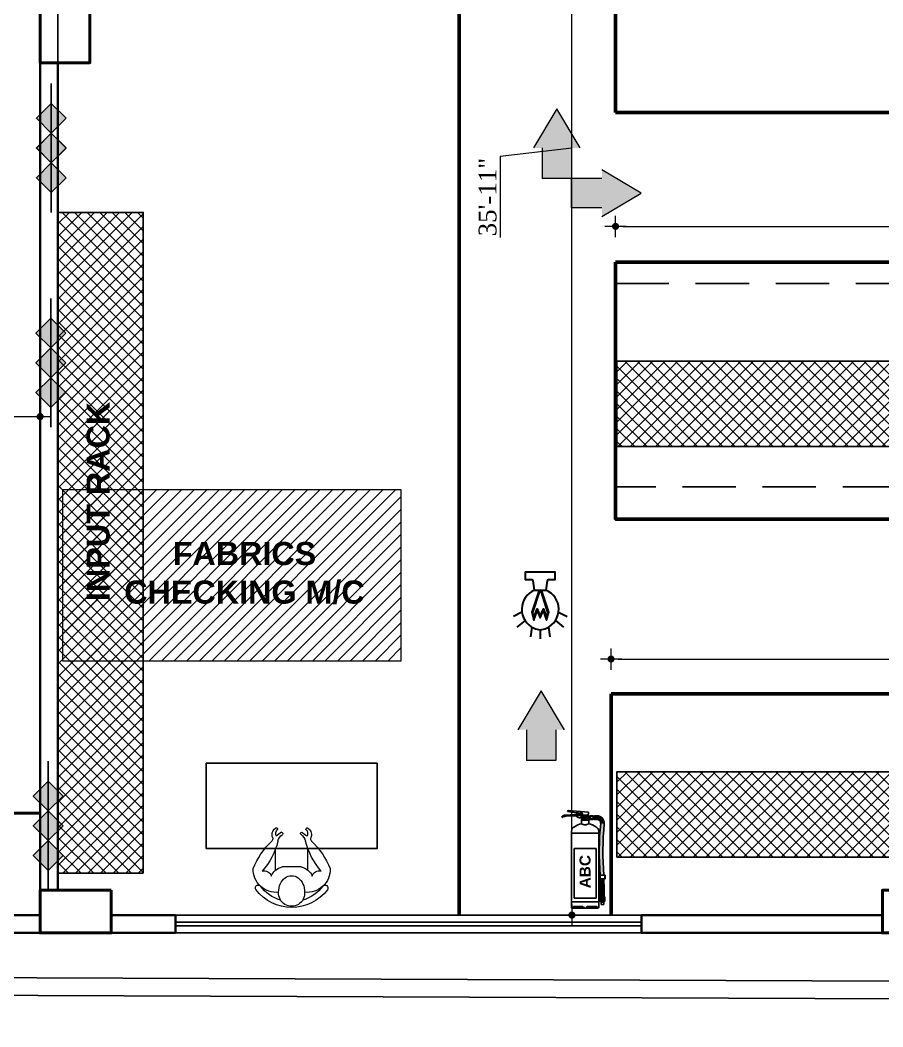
# Model space of a CAD drawing. Header units: inches. Extents: x -250485 to 735580, y -140410 to 288049.
# Drawn here: x 22420.6 to 22663.1, y 21187.9 to 21470.8 of the extents above; entities that cross this region are included whole.
import ezdxf

# ---------------------------------------------------------------- set-up
doc = ezdxf.new("R2010")
doc.units = ezdxf.units.IN
doc.header["$MEASUREMENT"] = 0
doc.header["$PDMODE"] = 35
doc.linetypes.add('DASHED', pattern=[0.75, 0.5, -0.25])
doc.layers.get('0').update_dxf_attribs({"lineweight": 0})
doc.layers.get('Defpoints').update_dxf_attribs({"lineweight": 0})
for name, color, linetype in [('A circulation', 7, 'DASHED'), ('A Furniture', 7, 'Continuous'), ('A site line', 7, 'Continuous'), ('fire rated wall', 7, 'Continuous'), ('FIREACC', 30, 'Continuous'), ('OUTSIDE', 253, 'Continuous')]:
    doc.layers.add(name, color=color, linetype=linetype)
for name, color, linetype, lineweight in [('A column', 106, 'Continuous', 40), ('A WALL', 7, 'Continuous', 35), ('Column Hatch', 66, 'Continuous', 0), ('DIM_WORKING', 7, 'Continuous', 0), ('Emergency Light', 251, 'Continuous', 15), ('evacuation plan', 162, 'Continuous', 13), ('Layer1', 134, 'Continuous', 0), ('MAN', 215, 'Continuous', 0), ('sheet', 7, 'Continuous', 15), ('wall', 7, 'Continuous', 0), ('WALL (I)', 7, 'Continuous', 0), ('window', 140, 'Continuous', 0)]:
    doc.layers.add(name, color=color, linetype=linetype, lineweight=lineweight)
doc.styles.add('REG', font='times.ttf')
doc.styles.get("Standard").update_dxf_attribs({"font": 'arialbd.ttf', "height": 24})
doc.dimstyles.new('Dim-Pres', dxfattribs={"dimtxt": 5.5, "dimasz": 2, "dimexe": 1.5, "dimexo": 1.5, "dimgap": 1, "dimtad": 3, "dimdec": 0, "dimzin": 3, "dimdsep": 46, "dimlunit": 4, "dimtxsty": 'REG', "dimblk": 'point', "dimcen": 2, "dimclrd": 256, "dimclre": 256, "dimclrt": 7, "dimadec": 0, "dimazin": 0, "dimtfac": 0.75, "dimtdec": 0, "dimtmove": 1, "dimatfit": 3, "dimldrblk": 'point', "dimfxl": 0, "dimtolj": 1, "dimtzin": 0, "dimlwd": -1, "dimlwe": -1, "dimarcsym": 1})

# ---------------------------------------------------------------- blocks, each defined once
blk = doc.blocks.new('A$C0A385B62')
at = {"layer": 'MAN'}
for p, q in [((12.8, 13.8), (5.25, 13.8)), ((5.25, 8.74), (5.25, 13.8)), ((12.8, 8.74), (12.8, 13.8)), ((6.78, 9.5), (11.27, 9.5))]:
    blk.add_line(p, q, dxfattribs=at)
for centre, major_axis, ratio, start_param, end_param in [((6.29, 17.03), (1.33, -1.33), 1, 3.011756, 4.336791), ((5.39, 18.34), (0.213, 0.213), 1, -0.990366, 1.743844), ((6.72, 17.29), (1.01, 1.01), 1, 1.590737, 2.798433), ((3.04, 20.88), (3.42, 3.42), 1, 4.442782, 4.759624), ((8.74, 14.62), (2.19, -2.19), 1, 3.016096, 3.635716), ((6.68, 17.32), (0.22, -0.22), 1, 6.040082, 8.853084), ((11.37, 17.32), (0.22, 0.22), 1, 0.571694, 3.384696), ((9.31, 14.62), (2.19, 2.19), 1, -0.494124, 0.125496), ((53.03, 68.46), (46.44, -46.44), 1, 4.811956, 4.835194), ((12.66, 18.34), (0.213, -0.213), 1, 1.397749, 4.131959), ((11.33, 17.29), (1.01, 1.01), 1, -1.227636, -0.01994), ((11.76, 17.03), (1.33, 1.33), 1, -1.195198, 0.129837), ((16.26, 2.74), (12.33, 12.33), 1, 1.534761, 1.981495), ((-10.84, 19.76), (12.13, 12.13), 1, -1.500161, -1.035997), ((3.52, 16.15), (0.744, -0.744), 1, 0.12019, 0.903179), ((28.88, 19.76), (12.13, 12.13), 1, 2.606793, 3.070957), ((14.53, 16.15), (0.744, 0.744), 1, 2.238414, 3.021402), ((1.82, 2.74), (12.33, 12.33), 1, -0.410698, 0.036036), ((7.56, 5.99), (2.55, 2.55), 1, 1.002801, 1.964608), ((10.49, 5.99), (2.55, 2.55), 1, -0.393812, 0.567995), ((5.41, 8.93), (3.82, -3.82), 1, 3.892704, 5.607304), ((2.59, 6.86), (1.22, 1.22), 1, -0.491791, 1.062111), ((9.04, 3.6), (0, 3.84), 0.793116, 4.700072, 7.865366), ((12.64, 8.93), (3.82, 3.82), 1, 3.82371, 5.532074), ((15.46, 6.86), (1.22, -1.22), 1, 2.079482, 3.633383), ((1.21, 4.56), (0.486, -0.486), 1, 1.452986, 4.552069), ((9.06, 10.51), (6.48, -6.48), 1, 4.573278, 5.207423), ((9.03, 10.51), (6.48, -6.48), 1, 5.787108, 6.421253), ((16.87, 4.58), (0.475, 0.475), 1, -1.432729, 1.708864), ((9.03, 10.51), (7.43, 7.43), 1, 3.004593, 4.850456), ((9.04, 3.33), (2.16, -2.16), 1, 3.851468, 7.14293)]:
    blk.add_ellipse(centre, major_axis=major_axis, ratio=ratio, start_param=start_param, end_param=end_param, dxfattribs=at)
blk = doc.blocks.new('A$C16DB04AD')
at = {"layer": 'Emergency Light', "color": 154, "lineweight": 30}
for p, q in [((-6.54, -14.39), (-9.59, -15.98)), ((-5.43, -17.4), (-8.33, -19.77)), ((5.43, -17.4), (8.33, -19.77)), ((6.54, -14.39), (9.59, -15.98)), ((-2.95, -19.78), (-3.46, -23.22)), ((0, -20.7), (0, -24)), ((2.95, -19.78), (3.46, -23.22))]:
    blk.add_line(p, q, dxfattribs=at)
blk.add_lwpolyline([(-2, -6.57), (-2.49, -3.28, 0.371278), (-2.94, -2.89), (-5.25, -2.89), (-5.25, 0), (5.25, 0), (5.25, -2.89), (2.94, -2.89, 0.371278), (2.49, -3.28), (2, -6.57)], format="xyb", dxfattribs=at)
at = {"layer": 'Emergency Light', "color": 1, "lineweight": 30}
blk.add_lwpolyline([(-0.43, -6.57), (-3.01, -14.48), (-2.28, -17.27), (-1.1, -13.91), (0, -16.5), (1.1, -13.91), (2.28, -17.27), (3.01, -14.48), (0.43, -6.57)], dxfattribs=at)
blk.add_lwpolyline([(0.43, -7.28, 0.690361), (-0.43, -7.28), (-2.75, -14.5), (-2.25, -16.42), (-1.12, -13.21), (0, -15.86), (1.12, -13.21), (2.25, -16.42), (2.75, -14.5), (0.43, -7.28)], format="xyb", dxfattribs=at)
at = {"layer": 'Emergency Light', "color": 154, "lineweight": 30}
blk.add_lwpolyline([(-2.02, -6.58), (2, -6.57)], dxfattribs=at)
for centre, radius, start, end in [((0.78, -13.41), 7.38, 112.0671, 245.9767), ((-0.78, -13.41), 7.38, 294.0233, 67.9329), ((0, -15.96), 4.74, 241.9689, 298.0311)]:
    blk.add_arc(centre, radius, start, end, dxfattribs=at)
blk = doc.blocks.new('hfev')
at = {"layer": 'evacuation plan'}
h = blk.add_hatch(color=60, dxfattribs=at)
h.dxf.hatch_style = 1
h.paths.add_polyline_path([(40299.06, 13041.14), (40287.18, 13021.16), (40310.94, 13021.16)])
h.paths.add_polyline_path([(40306.54, 13021.16), (40291.58, 13021.16), (40291.58, 13005.53), (40306.54, 13005.53)])
at = {"layer": 'evacuation plan', "color": 9, "true_color": 0xafd9aa}
for p, q in [((40287.18, 13021.16), (40299.06, 13041.14)), ((40299.06, 13041.14), (40310.94, 13021.16)), ((40291.58, 13021.16), (40291.58, 13005.53)), ((40306.54, 13021.16), (40306.54, 13005.53)), ((40291.58, 13005.53), (40306.54, 13005.53))]:
    blk.add_line(p, q, dxfattribs=at)
blk = doc.blocks.new('*U196')
at = {"layer": 'OUTSIDE', "linetype": 'Continuous'}
for points in [[(-85.3, 498), (-100.1, 481.8), (-46.6, 485.8)], [(-64.2, 504), (-85.3, 498), (-52.4, 503.4)], [(-52.4, 503.4), (-85.3, 498), (-46.6, 502.2)], [(-43.2, 502.2), (-85.3, 498), (-43.2, 485.8)], [(-85.3, 498), (-43.2, 502.2), (-46.6, 502.2)], [(-85.3, 498), (-46.6, 485.8), (-43.2, 485.8)], [(-52.4, 503.4), (-58.3, 504), (-64.2, 504)], [(-100.1, 481.8), (-104.2, 460.2), (-78.9, 477.6)], [(-78.9, 477.6), (-104.2, 460.2), (-84.3, 462.4)], [(-84.3, 462.4), (-104.2, 460.2), (-76.6, 321.2)], [(-104.2, 460.2), (-96.6, 320.1), (-76.6, 321.2)], [(-46.6, 485.8), (-100.1, 481.8), (-64, 484)], [(-64, 484), (-100.1, 481.8), (-78.9, 477.6)], [(-46.6, 485.8), (-64, 484), (-52.4, 484.6)], [(-52.4, 484.6), (-64, 484), (-58.3, 484)], [(-96.6, 320.1), (-102.4, 180), (-82.5, 180)], [(-76.6, 321.2), (-96.6, 320.1), (-82.5, 180)], [(-102.8, 111), (-104.2, 62), (-84.2, 62)], [(-82, 160), (-102.8, 111), (-82.8, 111)], [(-102, 160), (-102.8, 111), (-82, 160)], [(-82.8, 111), (-102.8, 111), (-84.2, 62)]]:
    blk.add_solid(points, dxfattribs=at)
blk = doc.blocks.new('*U195')
at = {"layer": 'OUTSIDE', "linetype": 'Continuous'}
for points in [[(0.4, 499.9), (0, 488.3), (0.9, 485.5)], [(0.8, 499.9), (0.4, 499.9), (0.9, 485.5)], [(0.9, 499.9), (0.8, 499.9), (0.9, 485.5)], [(0.9, 499.9), (0.9, 485.5), (1.7, 488.3)], [(1.2, 499.9), (0.9, 499.9), (1.7, 488.3)], [(0, 488.3), (-0.7, 487.2), (0.9, 485.5)], [(-0.7, 487.2), (-0.3, 486), (0.9, 485.5)], [(1.7, 488.3), (0.9, 485.5), (2.4, 487.2)], [(2.4, 487.2), (0.9, 485.5), (2, 486)]]:
    blk.add_solid(points, dxfattribs=at)
blk = doc.blocks.new('ABC')
at = {"layer": 'FIREACC', "color": 11}
for p, q in [((-39154.2, 31706.6), (-39205.4, 31703.9)), ((-39151.6, 31714.1), (-39192.8, 31719.9)), ((-39100.5, 31717.2), (-39188.6, 31723.6)), ((-39133.8, 31707.7), (-39153.8, 31706.7)), ((-39135.7, 31711.8), (-39151.1, 31714)), ((-39133.7, 31709.3), (-39133.9, 31706.3)), ((-39126.8, 31704), (-39131.4, 31703.7)), ((-39105.9, 31705.1), (-39126.3, 31704)), ((-39106, 31703.5), (-39105.9, 31705.1)), ((-39102.2, 31701.2), (-39101.8, 31707.1)), ((-39100.5, 31717.2), (-39101.7, 31701.2)), ((-39153.3, 31701.1), (-39200, 31699.5)), ((-39127.3, 31701.9), (-39152.9, 31701.1)), ((-39099.5, 31682), (-39131.5, 31682)), ((-39131.5, 31682), (-39131.5, 31666)), ((-39100.3, 31685.2), (-39130.7, 31685.2)), ((-39130.7, 31683.6), (-39130.7, 31682)), ((-39100.3, 31683.6), (-39130.7, 31683.6)), ((-39129.4, 31697.8), (-39129.4, 31701.2)), ((-39129.4, 31701.2), (-39127.5, 31701.2)), ((-39129.4, 31685.2), (-39129.4, 31697.1)), ((-39127, 31701.2), (-39101.6, 31701.2)), ((-39105.9, 31702.6), (-39126.8, 31701.9)), ((-39101.6, 31685.2), (-39101.6, 31701.2)), ((-39100.3, 31683.6), (-39100.3, 31682)), ((-39099.5, 31682), (-39099.5, 31666)), ((-39175.5, 31633.6), (-39175.5, 31300.6)), ((-39055.5, 31633.6), (-39055.5, 31300.6)), ((-39128.8, 31305.6), (-39163.6, 31305.6)), ((-39102.2, 31305.6), (-39066.5, 31305.6))]:
    blk.add_line(p, q, dxfattribs=at)
for centre, radius in [((-39104.1, 31703.3), 0.818), ((-39115.5, 31693.2), 8), ((-39115.5, 31693.2), 7.11)]:
    blk.add_circle(centre, radius, dxfattribs=at)
for centre, radius, start, end in [((-39201.9, 31687.7), 16.6, 102.0731, 158.0787), ((-39188.8, 31719.6), 4, 85.8388, 175.8388), ((-39136.1, 31709.5), 2.4, 355.8388, 82.0095), ((-39131.5, 31706.1), 2.4, 175.8388, 273.0799), ((-39104.1, 31703.3), 1.96, 175.8388, 355.8388), ((-39195.2, 31655.6), 44.2, 96.1934, 120.0254), ((-39115, 31581.1), 86.5, 100.9999, 123.208), ((-39130.7, 31684.4), 0.8, 90, 270), ((-39100.3, 31684.4), 0.8, 270, 90), ((-39116, 31581.1), 86.5, 56.792, 79.0001), ((-39149.4, 31630.6), 26.3, 119.5311, 173.3898), ((-39081.6, 31630.6), 26.3, 6.6102, 60.4689), ((-39171.3, 31302.3), 4.51, 202.0814, 252.7663), ((-39172.9, 31302.4), 4.45, 276.3773, 340.9868), ((-39160, 31298.3), 9.06, 135.2683, 162.981), ((-39164, 31301.8), 3.74, 83.2574, 130.4174), ((-39128.4, 31298.8), 6.79, 39.6417, 93.3999), ((-39115.8, 31305.7), 7.75, 199.8006, 272.52), ((-39115.2, 31305.7), 7.75, 267.48, 340.1994), ((-39102.6, 31298.8), 6.79, 86.6001, 140.3583), ((-39067, 31301.8), 3.74, 49.5826, 96.7426), ((-39071, 31298.3), 9.06, 17.019, 44.7317), ((-39058.1, 31302.4), 4.45, 199.0132, 263.6227), ((-39059.7, 31302.3), 4.51, 287.2337, 337.9186)]:
    blk.add_arc(centre, radius, start, end, dxfattribs=at)
at = {"layer": 'OUTSIDE', "color": 11}
for p, q in [((-39125.1, 31706.4), (-39126.9, 31706.4)), ((-39126.9, 31705.7), (-39125.1, 31705.7)), ((-39118.4, 31695), (-39120.3, 31696.2)), ((-39116.2, 31689.4), (-39118.2, 31699.8)), ((-39115.8, 31697.9), (-39116.2, 31688.6)), ((-39115.8, 31697.9), (-39115.5, 31697.9)), ((-39115.8, 31697.9), (-39115.5, 31697.9)), ((-39115.1, 31697.9), (-39115.5, 31697.9)), ((-39115.1, 31697.9), (-39114.8, 31688.6)), ((-39114.8, 31689.4), (-39112.8, 31699.8)), ((-39112.6, 31695), (-39110.7, 31696.2)), ((-39101.7, 31701.2), (-39102.2, 31701.2)), ((-39096.3, 31699.5), (-39101.6, 31699.5)), ((-39096.3, 31695.5), (-39101.6, 31695.5)), ((-39096.3, 31690.9), (-39101.6, 31690.9)), ((-39096.3, 31686.9), (-39101.6, 31686.9)), ((-39096.3, 31699.5), (-39096.3, 31686.9)), ((-39080.4, 31698.9), (-39092, 31698.9)), ((-39080.3, 31697.8), (-39092, 31697.8)), ((-39080.3, 31688.6), (-39092, 31688.6)), ((-39080.4, 31687.5), (-39092, 31687.5)), ((-39080.3, 31701.2), (-39091.7, 31701.2)), ((-39080.3, 31685.2), (-39091.7, 31685.2)), ((-39080.3, 31701.2), (-39080.3, 31685.2)), ((-39080.2, 31686.6), (-39077.6, 31686.6)), ((-39063.4, 31685.2), (-39068.2, 31685.2)), ((-39055.5, 31626), (-39175.5, 31626)), ((-39055.5, 31326), (-39175.5, 31326)), ((-39058.3, 31298), (-39172.7, 31298))]:
    blk.add_line(p, q, dxfattribs=at)
at = {"layer": 'OUTSIDE', "color": 1}
for p, q in [((-39080.2, 31699.8), (-39077.6, 31699.8)), ((-39063.4, 31701.2), (-39068.2, 31701.2)), ((-39163.5, 31341.8), (-39163.5, 31557.8)), ((-39163.5, 31557.8), (-39067.5, 31557.8)), ((-39067.5, 31557.8), (-39067.5, 31341.8)), ((-39055.5, 31442), (-39027.5, 31442)), ((-39049.5, 31442), (-39049.5, 31426)), ((-39029.6, 31442), (-39029.6, 31426)), ((-39027.5, 31442), (-39027.5, 31426)), ((-39055.5, 31426), (-39027.5, 31426)), ((-39067.5, 31341.8), (-39163.5, 31341.8)), ((-39049, 31347.6), (-39049, 31346)), ((-39049, 31347.6), (-39029.8, 31347.6)), ((-39048.6, 31346), (-39049, 31346)), ((-39049, 31346), (-39049, 31328)), ((-39048.6, 31345.9), (-39048.6, 31328)), ((-39047.4, 31326), (-39031.4, 31326)), ((-39046.2, 31325), (-39046.2, 31326)), ((-39032.6, 31325), (-39046.2, 31325)), ((-39043.3, 31346), (-39045.7, 31346)), ((-39045.7, 31345.9), (-39045.7, 31328)), ((-39045.7, 31325), (-39045.7, 31314)), ((-39033.2, 31324.1), (-39045.7, 31324.1)), ((-39045.7, 31314), (-39033.2, 31314)), ((-39043.3, 31345.9), (-39043.3, 31328)), ((-39040.6, 31326), (-39040.6, 31346)), ((-39040.6, 31326), (-39040.6, 31346)), ((-39040.6, 31346), (-39038.2, 31346)), ((-39038.2, 31326), (-39038.2, 31346)), ((-39035.6, 31346), (-39033.2, 31346)), ((-39035.6, 31345.9), (-39035.6, 31328)), ((-39033.2, 31345.9), (-39033.2, 31328)), ((-39033.2, 31325), (-39033.2, 31314)), ((-39032.6, 31325), (-39032.6, 31326)), ((-39030.3, 31346), (-39029.8, 31346)), ((-39030.3, 31345.9), (-39030.3, 31328)), ((-39029.8, 31347.6), (-39029.8, 31346)), ((-39029.8, 31346), (-39029.8, 31328))]:
    blk.add_line(p, q, dxfattribs=at)
at = {"layer": 'OUTSIDE', "color": 11}
for centre, radius, start, end in [((-39140.2, 31705.9), 14, 1.7796, 358.9745), ((-39140.2, 31705.9), 13.6, 1.8369, 358.9415), ((-39126.9, 31706), 0.343, 90, 270), ((-39125.1, 31706), 0.343, 270, 90), ((-39118, 31687.9), 25.7, 238.3845, 275.6038), ((-39115.5, 31693.2), 5.65, 115.6308, 148.0837), ((-39115.5, 31693.2), 3.41, 125.5003, 148.0837), ((-39115.5, 31687.6), 1.22, 124.1991, 55.3937), ((-39113.4, 31689.8), 27.6, 265.6954, 300.3163), ((-39115.5, 31693.2), 3.41, 31.9163, 54.4997), ((-39115.5, 31693.2), 5.65, 31.9163, 64.3692), ((-39091.5, 31693.8), 7.45, 91.1883, 129.7873), ((-39091.5, 31692.6), 7.45, 230.2127, 268.8117), ((-39089.6, 31693.2), 5.13, 117.4534, 242.5466), ((-39091.9, 31700.9), 1.98, 181.0474, 268.0119), ((-39091.9, 31685.5), 1.98, 91.9881, 178.9526), ((-39066.2, 31730.2), 45.1, 255.4552, 267.5164), ((-39063.5, 31669), 32.2, 354.9737, 89.8444), ((-39063.5, 31669), 16.2, 356.2273, 89.6749), ((-37883.4, 31547.2), 1170.2, 174.0773, 185.1556)]:
    blk.add_arc(centre, radius, start, end, dxfattribs=at)
at = {"layer": 'OUTSIDE', "color": 1}
for centre, radius, start, end in [((-39066.2, 31656.2), 45.1, 92.4836, 104.5448), ((-37872.2, 31546.6), 1165.4, 174.1113, 185.1494), ((-35847.1, 31458.9), 3202.3, 180.5894, 181.9925), ((-35847.1, 31458.9), 3186.3, 180.5923, 182.0025), ((-39046.1, 31328.7), 2.97, 192.2541, 244.019), ((-39045.7, 31328.7), 2.97, 192.2541, 244.019), ((-39042.8, 31328.7), 2.97, 192.2541, 244.019), ((-39040.4, 31328.7), 2.97, 192.2541, 244.019), ((-39038.5, 31328.7), 2.97, 295.981, 347.7459), ((-39036.1, 31328.7), 2.97, 295.981, 347.7459), ((-39033.2, 31328.7), 2.97, 295.981, 347.7459), ((-39032.7, 31328.7), 2.97, 295.981, 347.7459)]:
    blk.add_arc(centre, radius, start, end, dxfattribs=at)
at = {"layer": 'OUTSIDE', "color": 11, "linetype": 'Continuous', "xscale": -0.8000000000029104, "yscale": 0.7999999999992724, "zscale": 0.7999999999999443}
blk.add_blockref('*U195', (-39114.8, 31298), dxfattribs=at)
at = {"layer": 'OUTSIDE', "color": 1, "linetype": 'Continuous', "xscale": -0.8000000000029104, "yscale": 0.7999999999992724, "zscale": 0.7999999999999443}
blk.add_blockref('*U196', (-39114.8, 31298), dxfattribs=at)
at = {"layer": 'sheet', "color": 5, "insert": (-39091, 31384.5), "char_height": 48, "width": 165, "attachment_point": 7, "rotation": 90}
blk.add_mtext('{\\C6;ABC}', dxfattribs=at)
blk = doc.blocks.new('dot')
at = {"color": 4}
for p, q in [((0, 1.5), (0, -1.5)), ((-1.5, 0), (1.5, 0))]:
    blk.add_line(p, q, dxfattribs=at)
at = {"color": 6, "const_width": 0.5}
blk.add_lwpolyline([(-0.25, 0, 1), (0.25, 0, 1)], format="xyb", close=True, dxfattribs=at)
blk = doc.blocks.new('point')
blk.add_blockref('dot', (0, 0))
blk = doc.blocks.new('*D407')
at = {"layer": 'Defpoints', "color": 0, "ltscale": 30, "transparency": 16777216}
for p in [(22275.19, 21378.74, -9.45), (22426.19, 21378.74, -9.7), (22426.19, 21359.41)]:
    blk.add_point(p, dxfattribs=at)
at = {"layer": 'Layer1', "ltscale": 30, "transparency": 16777216}
for p, q in [((22275.19, 21362.92), (22275.19, 21357.91)), ((22426.19, 21362.9), (22426.19, 21357.91)), ((22277.19, 21359.41), (22424.19, 21359.41))]:
    blk.add_line(p, q, dxfattribs=at)
at = {"layer": 'Layer1', "ltscale": 30, "transparency": 16777216, "xscale": 2, "yscale": 2, "zscale": 2, "rotation": 180}
blk.add_blockref('point', (22275.19, 21359.41), dxfattribs=at)
at = {"layer": 'Layer1', "ltscale": 30, "transparency": 16777216, "xscale": 2, "yscale": 2, "zscale": 2}
blk.add_blockref('point', (22426.19, 21359.41), dxfattribs=at)
at = {"layer": 'Layer1', "color": 7, "ltscale": 30, "transparency": 16777216, "insert": (22350.69, 21362.96), "char_height": 5, "attachment_point": 5, "style": 'REG'}
blk.add_mtext('\\A1;12\'-7"', dxfattribs=at)
blk = doc.blocks.new('*D731')
at = {"layer": 'Defpoints', "color": 0, "ltscale": 30, "transparency": 16777216}
for p in [(23486.21, 21291.28), (22586.66, 21281.5, -9.7), (23486.21, 21281.5, -9.7)]:
    blk.add_point(p, dxfattribs=at)
at = {"layer": 'Layer1', "ltscale": 30, "transparency": 16777216}
for p, q in [((22586.66, 21288.61), (22586.66, 21292.78)), ((22588.66, 21291.28), (23484.21, 21291.28)), ((23486.21, 21288.61), (23486.21, 21292.78))]:
    blk.add_line(p, q, dxfattribs=at)
at = {"layer": 'Layer1', "ltscale": 30, "transparency": 16777216, "xscale": 2, "yscale": 2, "zscale": 2, "rotation": 180}
blk.add_blockref('point', (22586.66, 21291.28), dxfattribs=at)
at = {"layer": 'Layer1', "ltscale": 30, "transparency": 16777216, "xscale": 2, "yscale": 2, "zscale": 2}
blk.add_blockref('point', (23486.21, 21291.28), dxfattribs=at)
at = {"layer": 'Layer1', "color": 7, "ltscale": 30, "transparency": 16777216, "insert": (23036.44, 21294.83), "char_height": 5, "attachment_point": 5, "style": 'REG'}
blk.add_mtext('\\A1;75\'-0"', dxfattribs=at)
blk = doc.blocks.new('*D732')
at = {"layer": 'Defpoints', "color": 0, "ltscale": 30, "transparency": 16777216}
for p in [(23486.21, 21412.86), (22587.94, 21402.83, -9.7), (23486.21, 21402.83, -9.7)]:
    blk.add_point(p, dxfattribs=at)
at = {"layer": 'Layer1', "ltscale": 30, "transparency": 16777216}
for p, q in [((22587.94, 21410.15), (22587.94, 21414.36)), ((22589.94, 21412.86), (23484.21, 21412.86)), ((23486.21, 21410.15), (23486.21, 21414.36))]:
    blk.add_line(p, q, dxfattribs=at)
at = {"layer": 'Layer1', "ltscale": 30, "transparency": 16777216, "xscale": 2, "yscale": 2, "zscale": 2, "rotation": 180}
blk.add_blockref('point', (22587.94, 21412.86), dxfattribs=at)
at = {"layer": 'Layer1', "ltscale": 30, "transparency": 16777216, "xscale": 2, "yscale": 2, "zscale": 2}
blk.add_blockref('point', (23486.21, 21412.86), dxfattribs=at)
at = {"layer": 'Layer1', "color": 7, "ltscale": 30, "transparency": 16777216, "insert": (23037.08, 21416.41), "char_height": 5, "attachment_point": 5, "style": 'REG'}
blk.add_mtext('\\A1;74\'-10"', dxfattribs=at)
blk = doc.blocks.new('*D734')
at = {"layer": 'Defpoints', "color": 0, "ltscale": 30, "transparency": 16777216}
for p in [(22575.66, 21650.33), (22586.66, 21650.33, -9.7), (22586.66, 21219.33, -9.7)]:
    blk.add_point(p, dxfattribs=at)
at = {"layer": 'Layer1', "ltscale": 30, "transparency": 16777216}
for p, q in [((22578.51, 21650.33), (22574.16, 21650.33)), ((22575.66, 21221.33), (22575.66, 21648.33)), ((22575.66, 21434.83), (22555.51, 21432.49)), ((22555.51, 21432.49), (22555.51, 21409.71)), ((22578.51, 21219.33), (22574.16, 21219.33))]:
    blk.add_line(p, q, dxfattribs=at)
at = {"layer": 'Layer1', "ltscale": 30, "transparency": 16777216, "xscale": 2, "yscale": 2, "zscale": 2}
for p, rotation in [((22575.66, 21650.33), 90), ((22575.66, 21219.33), 270)]:
    blk.add_blockref('point', p, dxfattribs=dict(at, rotation=rotation))
at = {"layer": 'Layer1', "color": 7, "ltscale": 30, "transparency": 16777216, "insert": (22551.97, 21421.1), "char_height": 5, "attachment_point": 5, "rotation": 90, "style": 'REG'}
blk.add_mtext('\\A1;35\'-11"', dxfattribs=at)
blk = doc.blocks.new('bfg')
at = {"layer": 'fire rated wall'}
h = blk.add_hatch(color=1, dxfattribs=at)
h.dxf.hatch_style = 1
h.paths.add_polyline_path([(9432308.67, -5613534.51), (9432321.43, -5613547.26), (9432334.18, -5613534.51)])
h.paths.add_polyline_path([(9432334.18, -5613534.51), (9432321.43, -5613521.75), (9432308.67, -5613534.51)])
h.paths.add_polyline_path([(9432334.18, -5613534.51), (9432359.68, -5613534.51), (9432346.93, -5613521.75)])
h.paths.add_polyline_path([(9432334.18, -5613534.51), (9432346.93, -5613547.26), (9432359.68, -5613534.51)])
at = {"layer": 'fire rated wall', "color": 1, "elevation": 0}
for points in [[(9432321.43, -5613547.26), (9432334.18, -5613534.51), (9432321.43, -5613521.75), (9432308.67, -5613534.51)], [(9432346.93, -5613547.26), (9432359.68, -5613534.51), (9432346.93, -5613521.75), (9432334.18, -5613534.51)]]:
    blk.add_lwpolyline(points, close=True, dxfattribs=at)
blk.add_lwpolyline([(9432291.67, -5613534.51), (9432376.69, -5613534.51)], dxfattribs=at)
blk = doc.blocks.new('3HR RATE')
at = {"layer": 'fire rated wall', "xscale": 1.292997314696549, "yscale": 1.292997314696549, "zscale": 1.292997314696549}
for p in [(-12191616.2, 7245476.7), (-12191583.2, 7245476.7)]:
    blk.add_blockref('bfg', p, dxfattribs=at)

msp = doc.modelspace()

# ---------------------------------------------------------------- hatches: boundary and pattern name
at = {"layer": 'A Furniture'}
h = msp.add_hatch(dxfattribs=at)
h.set_pattern_fill('ANSI37', scale=20, angle=90, style=0)
h.set_pattern_definition([(135, (57808.1485, 3803.4853), (-1.76776695, -1.76776695), []), (225, (57808.1485, 3803.4853), (1.76776695, -1.76776695), [])])
h.paths.add_polyline_path([(22455.19, 21231.09), (22431.19, 21231.09), (22431.19, 21416.78), (22455.19, 21416.78)])
h.paths.add_polyline_path([(22437.46, 21306.26), (22437.46, 21364.87), (22447.43, 21364.87), (22447.43, 21306.26)], flags=24)
h = msp.add_hatch(dxfattribs=at)
h.set_pattern_fill('ANSI37', scale=20, style=0)
h.set_pattern_definition([(45, (5160.7299, -14001.9826), (-1.76776695, 1.76776695), []), (135, (5160.7299, -14001.9826), (-1.76776695, -1.76776695), [])])
h.paths.add_polyline_path([(22588.33, 21350.97), (22588.33, 21374.97), (22955.17, 21374.97), (22955.17, 21350.97)])
h.paths.add_polyline_path([(22708.83, 21368.71), (22780.5, 21368.71), (22780.5, 21358.73), (22708.83, 21358.73)], flags=24)
h = msp.add_hatch(dxfattribs=at)
h.set_pattern_fill('ANSI37', scale=20, style=0)
h.set_pattern_definition([(45, (5160.7299, -14117.3257), (-1.76776695, 1.76776695), []), (135, (5160.7299, -14117.3257), (-1.76776695, -1.76776695), [])])
h.paths.add_polyline_path([(22588.33, 21235.63), (22588.33, 21259.63), (22955.17, 21259.63), (22955.17, 21235.63)])
h.paths.add_polyline_path([(22708.83, 21253.37), (22780.5, 21253.37), (22780.5, 21243.39), (22708.83, 21243.39)], flags=24)
at = {"layer": 'Column Hatch'}
h = msp.add_hatch(dxfattribs=at)
h.set_pattern_fill('ANSI31', scale=20, style=0)
h.set_pattern_definition([(45, (3658.039, -14202.7818), (-1.76776695, 1.76776695), [])])
h.paths.add_polyline_path([(22527.71, 21338.8), (22432.46, 21338.8), (22432.46, 21290.8), (22527.71, 21290.8)])
h.paths.add_polyline_path([(22448.65, 21325.96), (22518.6, 21325.96), (22518.6, 21305.04), (22448.65, 21305.04)], flags=24)

# ---------------------------------------------------------------- linework, layer by layer
at = {"layer": 'A circulation', "color": 7, "ltscale": 30, "elevation": -9.7}
for points in [[(22543.94, 21281.5), (22543.94, 21281.5), (22543.94, 21641.08)], [(23431.77, 21281.5), (22586.66, 21281.5)]]:
    msp.add_lwpolyline(points, dxfattribs=at)
msp.add_lwpolyline([(22587.94, 21396.83), (23431.77, 21396.83), (23431.77, 21339.63), (22587.94, 21339.63)], close=True, dxfattribs=at)
at = {"layer": 'A column', "color": 7, "lineweight": -3, "extrusion": (-7.61652e-17, 0.000397092, 1), "elevation": -0.98}
msp.add_lwpolyline([(22426.19, 21482.33), (22440.19, 21482.33), (22440.19, 21458.83), (22426.19, 21458.83)], close=True, dxfattribs=at)
at = {"layer": 'A column', "color": 7, "extrusion": (-1e-16, 0.000397092, 1), "elevation": -0.98}
msp.add_lwpolyline([(22426.19, 21482.33), (22440.19, 21482.33), (22440.19, 21458.83), (22426.19, 21458.83)], close=True, dxfattribs=at)
at = {"layer": 'A column', "color": 7, "ltscale": 30, "elevation": -9.45}
msp.add_lwpolyline([(22311.64, 21313.74), (22311.64, 21248.01), (22426.19, 21248.01)], dxfattribs=at)
at = {"layer": 'A column', "color": 7, "lineweight": -3, "elevation": -9.7}
for points in [[(22446.19, 21226.33), (22426.19, 21226.33), (22426.19, 21214.33), (22446.19, 21214.33), (22446.19, 21226.33)], [(22682.94, 21226.33), (22662.94, 21226.33), (22662.94, 21214.33), (22682.94, 21214.33), (22682.94, 21226.33)]]:
    msp.add_lwpolyline(points, dxfattribs=at)
at = {"layer": 'A column', "color": 7, "elevation": -9.7}
for points in [[(22446.19, 21226.33), (22426.19, 21226.33), (22426.19, 21214.33), (22446.19, 21214.33), (22446.19, 21226.33)], [(22682.94, 21226.33), (22662.94, 21226.33), (22662.94, 21214.33), (22682.94, 21214.33), (22682.94, 21226.33)]]:
    msp.add_lwpolyline(points, dxfattribs=at)
at = {"layer": 'A Furniture', "color": 7, "elevation": -9.7}
for points in [[(22455.19, 21231.09), (22431.19, 21231.09), (22431.19, 21416.78), (22455.19, 21416.78)], [(22588.33, 21350.97), (22588.33, 21374.97), (22955.17, 21374.97), (22955.17, 21350.97)], [(22588.33, 21235.63), (22588.33, 21259.63), (22955.17, 21259.63), (22955.17, 21235.63)]]:
    msp.add_lwpolyline(points, close=True, dxfattribs=at)
at = {"layer": 'A Furniture', "color": 7, "lineweight": -3, "elevation": -9.7}
msp.add_lwpolyline([(22472.9, 21262.03), (22520.9, 21262.03), (22520.9, 21238.03), (22472.9, 21238.03)], close=True, dxfattribs=at)
at = {"layer": 'A site line', "color": 7, "ltscale": 30, "elevation": -11.61}
for points in [[(24718.23, 21681.39), (24706.02, 21187.92), (22207.16, 21197.58)], [(24713.23, 21681.51), (24701.14, 21192.94), (22207.18, 21202.58)]]:
    msp.add_lwpolyline(points, dxfattribs=at)
at = {"layer": 'A WALL', "color": 7, "lineweight": -3, "ltscale": 30, "elevation": -9.7}
for points in [[(22431.19, 21226.33), (22426.19, 21226.33), (22426.19, 21458.83), (22431.19, 21458.83)], [(22446.19, 21219.33), (22464.19, 21219.33), (22464.19, 21214.33), (22446.19, 21214.33)], [(22595.19, 21219.33), (22662.94, 21219.33), (22662.94, 21214.33), (22595.19, 21214.33)]]:
    msp.add_lwpolyline(points, close=True, dxfattribs=at)
at = {"layer": 'A WALL', "color": 7, "ltscale": 30}
for points, elevation in [([(22431.19, 21226.33), (22426.19, 21226.33), (22426.19, 21458.83), (22431.19, 21458.83)], -9.7), ([(22284.19, 21214.33), (22426.19, 21214.33), (22426.19, 21219.33), (22284.19, 21219.33)], -9.4), ([(22446.19, 21219.33), (22464.19, 21219.33), (22464.19, 21214.33), (22446.19, 21214.33)], -9.7), ([(22595.19, 21219.33), (22662.94, 21219.33), (22662.94, 21214.33), (22595.19, 21214.33)], -9.7)]:
    msp.add_lwpolyline(points, close=True, dxfattribs=dict(at, elevation=elevation))
at = {"layer": 'A WALL', "color": 7, "lineweight": -3, "ltscale": 30, "elevation": -9.4}
msp.add_lwpolyline([(22373.19, 21214.33), (22426.19, 21214.33), (22426.19, 21219.33), (22373.19, 21219.33)], dxfattribs=at)
at = {"layer": 'Column Hatch', "color": 7, "elevation": -9.7}
msp.add_lwpolyline([(22527.71, 21338.8), (22432.46, 21338.8), (22432.46, 21290.8), (22527.71, 21290.8)], close=True, dxfattribs=at)
at = {"layer": 'DIM_WORKING', "color": 7, "lineweight": -3, "ltscale": 30}
for p, q in [((22431.19, 21226.33, -9.7), (22426.19, 21226.33, -9.7)), ((22464.19, 21219.33, -9.7), (22464.19, 21214.33, -9.7)), ((22595.19, 21219.33, -9.7), (22595.19, 21214.33, -9.7))]:
    msp.add_line(p, q, dxfattribs=at)
at = {"layer": 'DIM_WORKING', "color": 7, "ltscale": 30}
for p, q in [((22431.19, 21226.33, -9.7), (22426.19, 21226.33, -9.7)), ((22464.19, 21219.33, -9.7), (22464.19, 21214.33, -9.7)), ((22595.19, 21219.33, -9.7), (22595.19, 21214.33, -9.7))]:
    msp.add_line(p, q, dxfattribs=at)
at = {"layer": 'DIM_WORKING', "color": 7, "lineweight": -3, "ltscale": 30, "elevation": -9.7}
for points in [[(22446.19, 21219.33), (22662.94, 21219.33)], [(22445.19, 21214.33), (22662.94, 21214.33)]]:
    msp.add_lwpolyline(points, dxfattribs=at)
at = {"layer": 'DIM_WORKING', "color": 7, "ltscale": 30, "elevation": -9.7}
for points in [[(22446.19, 21219.33), (22662.94, 21219.33)], [(22445.19, 21214.33), (22662.94, 21214.33)]]:
    msp.add_lwpolyline(points, dxfattribs=at)
at = {"layer": 'wall', "color": 75, "lineweight": 53, "ltscale": 100000, "elevation": -9.7}
for points in [[(22587.94, 21444.83), (23486.21, 21444.83), (23486.21, 21650.33), (22587.94, 21650.33)], [(22587.94, 21402.83), (23486.21, 21402.83), (23486.21, 21330.63), (22587.94, 21330.63)]]:
    msp.add_lwpolyline(points, close=True, dxfattribs=at)
for points in [[(22543.94, 21281.5), (22543.94, 21641.08)], [(22543.94, 21281.5), (22543.94, 21219.33)], [(23486.21, 21281.5), (22586.66, 21281.5)], [(22586.66, 21281.5), (22586.66, 21219.33)]]:
    msp.add_lwpolyline(points, dxfattribs=at)
at = {"layer": 'WALL (I)', "color": 7, "lineweight": -3, "ltscale": 30}
for p, q in [((22426.19, 21226.33, -9.7), (22426.19, 21701.08, -9.7)), ((22431.19, 21226.33, -9.7), (22431.19, 21605.05, -9.7)), ((22431.19, 21226.33, -9.7), (22431.19, 21460.58, -9.7)), ((22595.19, 21219.33, -9.7), (22600.19, 21219.33, -9.7))]:
    msp.add_line(p, q, dxfattribs=at)
at = {"layer": 'WALL (I)', "color": 7, "ltscale": 30}
for p, q in [((22426.19, 21226.33, -9.7), (22426.19, 21701.08, -9.7)), ((22431.19, 21226.33, -9.7), (22431.19, 21460.58, -9.7)), ((22431.19, 21226.33, -9.7), (22431.19, 21458.83, -9.7)), ((22595.19, 21219.33, -9.7), (22600.19, 21219.33, -9.7))]:
    msp.add_line(p, q, dxfattribs=at)
at = {"layer": 'window', "color": 7, "lineweight": -3, "ltscale": 30}
for p, q in [((22464.19, 21219.33, -9.7), (22595.19, 21219.33, -9.7)), ((22464.19, 21217.33, -9.7), (22595.19, 21217.33, -9.7)), ((22464.19, 21216.33, -9.7), (22595.19, 21216.33, -9.7)), ((22464.19, 21214.33, -9.7), (22595.19, 21214.33, -9.7))]:
    msp.add_line(p, q, dxfattribs=at)
at = {"layer": 'window', "color": 7, "ltscale": 30}
for p, q in [((22464.19, 21219.33, -9.7), (22595.19, 21219.33, -9.7)), ((22464.19, 21217.33, -9.7), (22595.19, 21217.33, -9.7)), ((22464.19, 21216.33, -9.7), (22595.19, 21216.33, -9.7)), ((22464.19, 21214.33, -9.7), (22595.19, 21214.33, -9.7))]:
    msp.add_line(p, q, dxfattribs=at)

# ---------------------------------------------------------------- block references
at = {"layer": 'A Furniture', "color": 7, "lineweight": -3, "xscale": -1.19999999999709, "yscale": 1.19999999999709, "zscale": 1.2}
msp.add_blockref('A$C0A385B62', (22507.73, 21221.47, -9.7), dxfattribs=at)
at = {"layer": 'Emergency Light', "lineweight": 30, "xscale": 0.7868064756185049, "yscale": 0.7868064756185049, "zscale": 0.7868064756213451}
msp.add_blockref('A$C16DB04AD', (22566.76, 21315.81), dxfattribs=at)
at = {"layer": 'evacuation plan', "color": 11, "true_color": 0xf27172, "xscale": -0.5499328878868255, "yscale": 0.5499328878868255, "zscale": 0.5499328876488784}
for p in [(44733.19, 14274.14), (44728.78, 14110.63)]:
    msp.add_blockref('hfev', p, dxfattribs=at)
at = {"layer": 'evacuation plan', "color": 11, "true_color": 0xf27172, "xscale": -0.5499328878868255, "yscale": 0.5499328878868255, "zscale": 0.5499328876488784, "rotation": 270}
msp.add_blockref('hfev', (15423.35, -739.58), dxfattribs=at)
at = {"layer": 'Layer1', "xscale": 0.2533935670508072, "yscale": 0.2533935670508072, "zscale": 0.2533935670521235, "rotation": 90}
for p in [(19183.77, 20324.24, -9.7), (19183.64, 20263.87), (19182.89, 20133.79, -9.7)]:
    msp.add_blockref('3HR RATE', p, dxfattribs=at)
at = {"layer": 'wall', "color": 1, "lineweight": 53, "xscale": 0.06433683165232651, "yscale": 0.06433683165232651, "zscale": 0.06433683165094806}
msp.add_blockref('ABC', (25095.93, 19207.68), dxfattribs=at)

# ---------------------------------------------------------------- texts
at = {"layer": 'A Furniture', "color": 7, "ltscale": 0.25, "char_height": 6.5, "attachment_point": 8}
for s, insert, width, rotation in [('INPUT RACK', (22445.81, 21335.57, -9.7), 60.62, 89.9997), ('FABRICS CHECKING M/C', (22483.62, 21306.66, -9.7), 87.982, 359.9997)]:
    msp.add_mtext(s, dxfattribs=dict(at, insert=insert, width=width, rotation=rotation))

# ---------------------------------------------------------------- dimensions: what is measured, and where the dimension line sits
at = {"layer": 'Layer1', "ltscale": 30}
dim = msp.add_linear_dim(base=(22575.66, 21650.33), p1=(22586.66, 21219.33, -9.7), p2=(22586.66, 21650.33, -9.7), angle=90, dimstyle='Dim-Pres', override={"dimtxt": 5, "dimfxl": 4, "dimfxlon": 1}, dxfattribs=at)
dim.commit()
dim.dimension.update_dxf_attribs({"geometry": '*D734', "text_midpoint": (22555.51, 21431.49), "dimtype": 160})
for base, p1, p2, picture, middle in [((23486.21, 21412.86), (22587.94, 21402.83, -9.7), (23486.21, 21402.83, -9.7), '*D732', (23037.08, 21416.41)), ((22426.19, 21359.41), (22275.19, 21378.74, -9.45), (22426.19, 21378.74, -9.7), '*D407', (22350.69, 21362.96)), ((23486.21, 21291.28), (22586.66, 21281.5, -9.7), (23486.21, 21281.5, -9.7), '*D731', (23036.44, 21294.83))]:
    dim = msp.add_linear_dim(base=base, p1=p1, p2=p2, dimstyle='Dim-Pres', override={"dimtxt": 5, "dimfxl": 4, "dimfxlon": 1}, dxfattribs=at)
    dim.commit()
    dim.dimension.update_dxf_attribs({"geometry": picture, "text_midpoint": middle})

doc.saveas('drawing.dxf')
